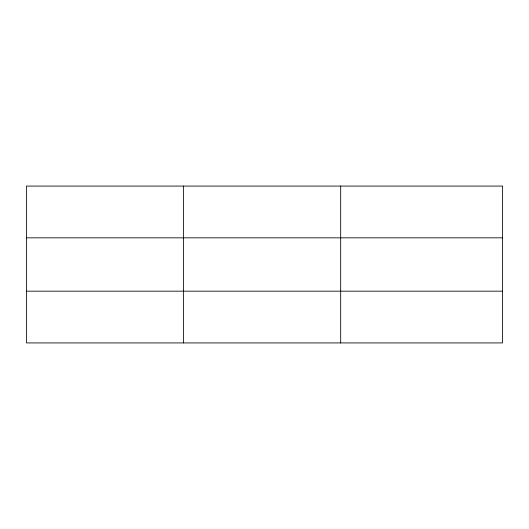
<?xml version="1.0" encoding="UTF-8"?>
<svg xmlns="http://www.w3.org/2000/svg" width="529" height="529" viewBox="0 0 529 529"><rect width="100%" height="100%" fill="white"/><g stroke="black" fill="none" stroke-linecap="round" stroke-linejoin="round"><path stroke-width="0.79" d="M183.563 342.924L183.563 186.076M340.676 342.924L340.676 186.076M502.55 291.168L502.55 342.924L26.45 342.924L26.45 186.076L502.55 186.076L502.55 291.168L26.45 291.168M26.45 237.832L502.55 237.832"/></g></svg>
